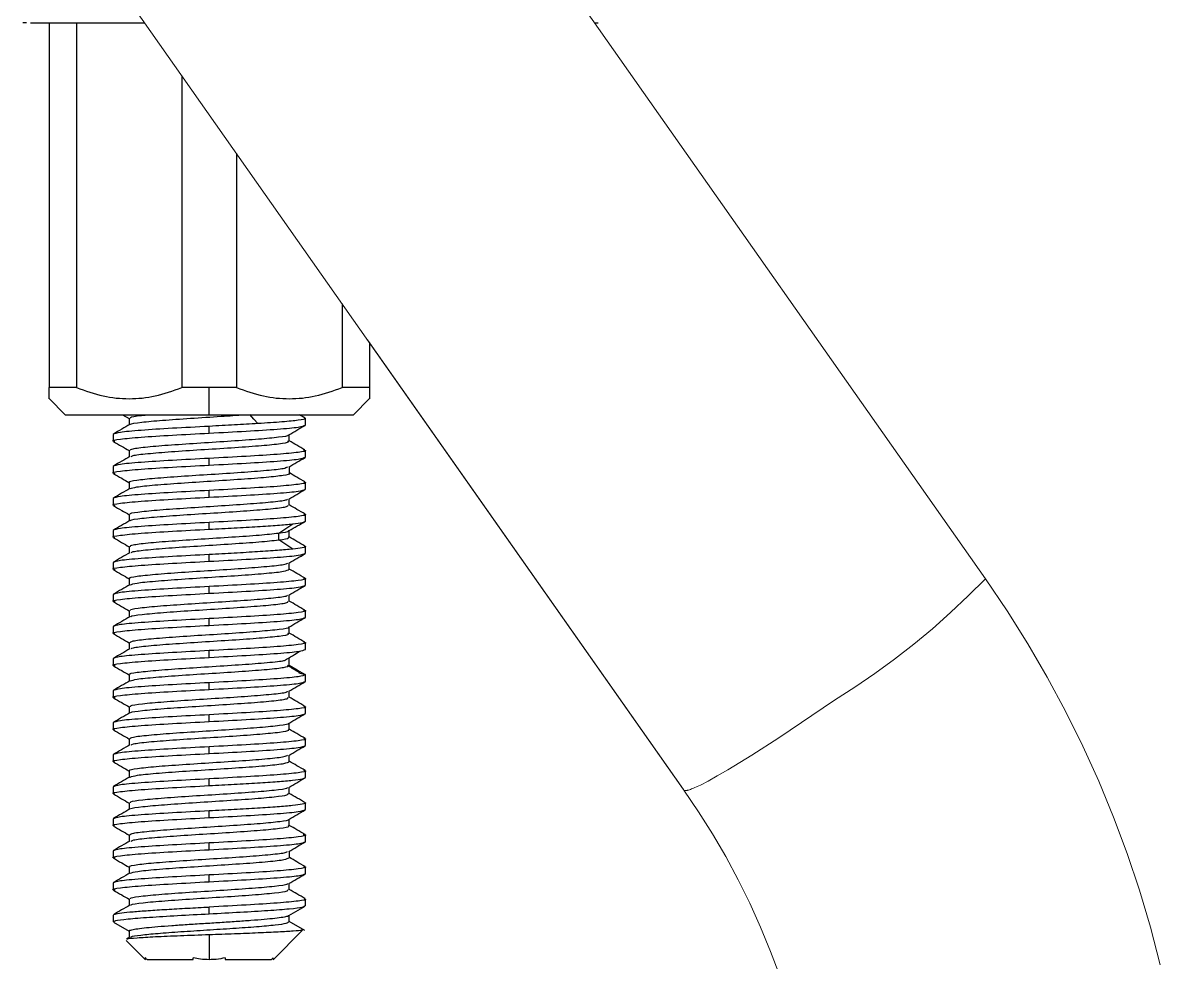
# Model space of a CAD drawing. Header units: millimetres. Extents: x 580 to 1174, y -1119 to -699.
# Drawn here: x 1001.36 to 1036.87, y -1021.8 to -992.49 of the extents above; entities that cross this region are included whole.
import ezdxf

# ---------------------------------------------------------------- set-up
doc = ezdxf.new("R2010")
doc.units = ezdxf.units.MM
doc.header["$LTSCALE"] = 0.1
doc.layers.get('0').update_dxf_attribs({"lineweight": 13})

msp = doc.modelspace()

# ---------------------------------------------------------------- linework, layer by layer
for p, q in [((1012.263, -982.597), (1031.412, -1009.841)), ((1002.849, -989.189), (1021.978, -1016.404)), ((1021.992, -1016.412), (1012.127, -1002.378)), ((1030.878, -1010.376), (1031.412, -1009.841)), ((1031.412, -1009.841), (1032.091, -1010.842)), ((1030.326, -1010.894), (1030.878, -1010.376)), ((1029.758, -1011.396), (1030.326, -1010.894)), ((1032.091, -1010.842), (1032.735, -1011.865)), ((1029.175, -1011.88), (1029.758, -1011.396)), ((1028.576, -1012.346), (1029.175, -1011.88)), ((1032.735, -1011.865), (1033.344, -1012.909)), ((1027.964, -1012.793), (1028.576, -1012.346)), ((1027.339, -1013.22), (1027.964, -1012.793)), ((1033.344, -1012.909), (1033.917, -1013.974)), ((1026.702, -1013.627), (1027.339, -1013.22)), ((1024.968, -1014.802), (1026.702, -1013.627)), ((1033.917, -1013.974), (1034.453, -1015.058)), ((1024.125, -1015.344), (1024.968, -1014.802)), ((1034.453, -1015.058), (1034.953, -1016.159)), ((1023.371, -1015.804), (1024.125, -1015.344)), ((1023.045, -1015.993), (1023.371, -1015.804)), ((1022.323, -1016.366), (1022.415, -1016.324)), ((1022.415, -1016.324), (1022.518, -1016.275)), ((1022.518, -1016.275), (1022.76, -1016.15)), ((1022.76, -1016.15), (1023.045, -1015.993)), ((1034.953, -1016.159), (1035.414, -1017.276)), ((1021.984, -1016.413), (1021.986, -1016.416)), ((1021.992, -1016.412), (1021.992, -1016.417)), ((1021.992, -1016.417), (1021.993, -1016.422)), ((1021.993, -1016.422), (1021.995, -1016.427)), ((1021.995, -1016.427), (1021.997, -1016.431)), ((1021.997, -1016.431), (1021.999, -1016.435)), ((1021.998, -1016.433), (1022.457, -1017.11)), ((1021.999, -1016.435), (1022.003, -1016.438)), ((1022.003, -1016.438), (1022.006, -1016.441)), ((1022.006, -1016.441), (1022.011, -1016.444)), ((1022.011, -1016.444), (1022.016, -1016.446)), ((1022.016, -1016.446), (1022.022, -1016.447)), ((1022.022, -1016.447), (1022.028, -1016.449)), ((1022.028, -1016.449), (1022.035, -1016.449)), ((1022.035, -1016.449), (1022.043, -1016.45)), ((1022.043, -1016.45), (1022.052, -1016.45)), ((1022.052, -1016.45), (1022.061, -1016.449)), ((1022.061, -1016.449), (1022.071, -1016.448)), ((1022.071, -1016.448), (1022.081, -1016.447)), ((1022.081, -1016.447), (1022.092, -1016.445)), ((1022.092, -1016.445), (1022.104, -1016.442)), ((1022.104, -1016.442), (1022.117, -1016.439)), ((1022.117, -1016.439), (1022.13, -1016.436)), ((1022.13, -1016.436), (1022.144, -1016.432)), ((1022.144, -1016.432), (1022.174, -1016.423)), ((1022.174, -1016.423), (1022.207, -1016.412)), ((1022.207, -1016.412), (1022.242, -1016.398)), ((1022.242, -1016.398), (1022.281, -1016.383)), ((1022.281, -1016.383), (1022.323, -1016.366)), ((1022.457, -1017.11), (1022.894, -1017.803)), ((1035.414, -1017.276), (1035.837, -1018.409)), ((1022.894, -1017.803), (1023.306, -1018.51)), ((1035.837, -1018.409), (1036.222, -1019.555)), ((1023.306, -1018.51), (1023.694, -1019.231)), ((1023.694, -1019.231), (1024.057, -1019.965)), ((1036.222, -1019.555), (1036.567, -1020.714)), ((1024.057, -1019.965), (1024.396, -1020.711)), ((1024.396, -1020.711), (1024.708, -1021.467)), ((1036.567, -1020.714), (1036.872, -1021.884)), ((1024.708, -1021.467), (1024.995, -1022.234))]:
    msp.add_line(p, q)
at = {"color": 7, "linetype": 'Continuous', "lineweight": 25}
for p, q in [((1001.479, -992.488), (1001.361, -992.488)), ((1001.599, -992.488), (1005.168, -992.488)), ((1002.184, -992.488), (1002.184, -1003.87)), ((1003.035, -992.488), (1003.035, -1003.87)), ((1019.215, -992.488), (1019.328, -992.488)), ((1006.332, -994.145), (1006.332, -1003.87)), ((1008.035, -996.568), (1008.035, -1003.87)), ((1011.332, -1001.258), (1011.332, -1003.87)), ((1012.184, -1002.47), (1012.184, -1003.87)), ((1003.035, -1003.87), (1002.184, -1003.87)), ((1007.184, -1003.87), (1006.332, -1003.87)), ((1007.184, -1004.72), (1007.184, -1003.87)), ((1008.035, -1003.87), (1007.184, -1003.87)), ((1012.184, -1003.87), (1011.332, -1003.87)), ((1002.181, -1004.217), (1002.684, -1004.72)), ((1011.684, -1004.72), (1012.186, -1004.217)), ((1002.684, -1004.72), (1007.184, -1004.72)), ((1004.479, -1004.72), (1004.685, -1004.84)), ((1004.685, -1004.83), (1004.685, -1005.034)), ((1007.184, -1004.72), (1011.684, -1004.72)), ((1010.182, -1004.824), (1010.003, -1004.72)), ((1010.184, -1005.043), (1010.184, -1004.832)), ((1007.184, -1005.293), (1007.184, -1005.082)), ((1004.184, -1005.332), (1004.184, -1005.543)), ((1009.683, -1005.544), (1009.683, -1005.34)), ((1004.684, -1005.83), (1004.684, -1006.034)), ((1010.184, -1006.043), (1010.184, -1005.832)), ((1004.184, -1006.332), (1004.184, -1006.543)), ((1007.184, -1006.293), (1007.184, -1006.082)), ((1009.684, -1006.544), (1009.684, -1006.34)), ((1004.684, -1006.831), (1004.684, -1007.035)), ((1007.184, -1007.293), (1007.184, -1007.082)), ((1010.184, -1007.043), (1010.184, -1006.832)), ((1004.184, -1007.332), (1004.184, -1007.543)), ((1009.683, -1007.545), (1009.683, -1007.341)), ((1004.685, -1007.831), (1004.685, -1008.035)), ((1007.184, -1008.293), (1007.184, -1008.082)), ((1010.184, -1008.043), (1010.184, -1007.832)), ((1004.184, -1008.332), (1004.184, -1008.543)), ((1009.355, -1008.625), (1009.355, -1008.414)), ((1009.681, -1008.548), (1009.681, -1008.336)), ((1004.684, -1008.831), (1004.684, -1009.035)), ((1010.184, -1009.043), (1010.184, -1008.832)), ((1007.184, -1009.293), (1007.184, -1009.082)), ((1004.184, -1009.332), (1004.184, -1009.543)), ((1009.683, -1009.545), (1009.683, -1009.341)), ((1004.685, -1009.831), (1004.685, -1010.035)), ((1010.184, -1010.043), (1010.184, -1009.832)), ((1007.184, -1010.293), (1007.184, -1010.082)), ((1004.184, -1010.332), (1004.184, -1010.543)), ((1009.681, -1010.545), (1009.681, -1010.341)), ((1004.687, -1010.831), (1004.687, -1011.035)), ((1010.184, -1011.043), (1010.184, -1010.832)), ((1004.184, -1011.332), (1004.184, -1011.543)), ((1007.184, -1011.293), (1007.184, -1011.082)), ((1009.681, -1011.545), (1009.681, -1011.341)), ((1004.687, -1011.83), (1004.687, -1012.034)), ((1010.184, -1012.043), (1010.184, -1011.832)), ((1004.184, -1012.332), (1004.184, -1012.543)), ((1007.184, -1012.293), (1007.184, -1012.082)), ((1009.681, -1012.542), (1009.681, -1012.331)), ((1009.984, -1012.778), (1010.184, -1012.831)), ((1004.687, -1012.831), (1004.687, -1013.034)), ((1007.184, -1013.293), (1007.184, -1013.082)), ((1010.184, -1013.043), (1010.184, -1012.832)), ((1004.184, -1013.332), (1004.184, -1013.543)), ((1009.681, -1013.544), (1009.681, -1013.341)), ((1004.687, -1013.83), (1004.687, -1014.034)), ((1010.184, -1014.043), (1010.184, -1013.832)), ((1007.184, -1014.293), (1007.184, -1014.082)), ((1004.184, -1014.332), (1004.184, -1014.543)), ((1009.681, -1014.544), (1009.681, -1014.34)), ((1004.686, -1014.83), (1004.686, -1015.034)), ((1010.184, -1015.043), (1010.184, -1014.832)), ((1007.184, -1015.293), (1007.184, -1015.082)), ((1004.184, -1015.332), (1004.184, -1015.543)), ((1009.683, -1015.544), (1009.683, -1015.34)), ((1004.684, -1015.83), (1004.684, -1016.034)), ((1010.184, -1016.043), (1010.184, -1015.832)), ((1004.184, -1016.332), (1004.184, -1016.543)), ((1007.184, -1016.293), (1007.184, -1016.082)), ((1009.681, -1016.541), (1009.681, -1016.34)), ((1004.685, -1016.83), (1004.685, -1017.034)), ((1010.184, -1017.043), (1010.184, -1016.832)), ((1004.184, -1017.332), (1004.184, -1017.543)), ((1007.184, -1017.293), (1007.184, -1017.082)), ((1009.683, -1017.544), (1009.683, -1017.34)), ((1004.684, -1017.83), (1004.684, -1018.035)), ((1007.184, -1018.293), (1007.184, -1018.082)), ((1010.184, -1018.043), (1010.184, -1017.832)), ((1004.184, -1018.332), (1004.184, -1018.543)), ((1009.684, -1018.545), (1009.684, -1018.34)), ((1004.684, -1018.831), (1004.684, -1019.035)), ((1007.184, -1019.293), (1007.184, -1019.082)), ((1010.184, -1019.043), (1010.184, -1018.832)), ((1004.184, -1019.332), (1004.184, -1019.543)), ((1009.683, -1019.545), (1009.683, -1019.341)), ((1004.685, -1019.831), (1004.685, -1020.035)), ((1010.184, -1020.043), (1010.184, -1019.832)), ((1007.184, -1020.293), (1007.184, -1020.082)), ((1009.665, -1020.349), (1010.173, -1020.053)), ((1004.184, -1020.332), (1004.184, -1020.543)), ((1004.191, -1020.554), (1004.684, -1020.84)), ((1009.68, -1020.544), (1009.68, -1020.34)), ((1010.171, -1020.818), (1009.68, -1020.533)), ((1004.684, -1020.831), (1004.684, -1021.035)), ((1007.184, -1020.949), (1007.184, -1021.726)), ((1009.178, -1021.726), (1010.098, -1020.806)), ((1004.588, -1021.124), (1005.19, -1021.726)), ((1004.7, -1021.025), (1004.601, -1021.083)), ((1005.184, -1021.661), (1005.184, -1021.719)), ((1009.184, -1021.719), (1009.181, -1021.663)), ((1005.246, -1021.72), (1006.684, -1021.72)), ((1007.684, -1021.72), (1009.122, -1021.72))]:
    msp.add_line(p, q, dxfattribs=at)
at = {"color": 7, "linetype": 'Continuous', "lineweight": 25, "flags": 128}
for points in [[(1008.705, -1004.998), (1008.578, -1004.854), (1008.451, -1004.71)], [(1009.356, -1008.413), (1009.574, -1008.269), (1009.791, -1008.124)], [(1009.791, -1008.915), (1009.574, -1008.771), (1009.357, -1008.626)], [(1010.183, -1012.832), (1009.933, -1012.688), (1009.683, -1012.543)]]:
    msp.add_lwpolyline(points, dxfattribs=at)
at = {"color": 7, "linetype": 'Continuous', "lineweight": 25}
for points, knots in [([(1002.184, -1004.22), (1002.184, -1004.22), (1002.184, -1004.246), (1002.184, -1004.151), (1002.184, -1003.966), (1002.184, -1003.87)], [0, 0, 0, 0, 0.00009, 0.483423, 1, 1, 1, 1]), ([(1003.035, -1003.87), (1003.313, -1003.97), (1003.849, -1004.163), (1004.684, -1004.247), (1005.518, -1004.163), (1006.055, -1003.97), (1006.332, -1003.87)], [0, 0, 0, 0, 0.2583565, 0.5000451, 0.7417112, 1, 1, 1, 1]), ([(1008.035, -1003.87), (1008.313, -1003.97), (1008.849, -1004.163), (1009.684, -1004.247), (1010.518, -1004.163), (1011.055, -1003.97), (1011.332, -1003.87)], [0, 0, 0, 0, 0.258356, 0.500045, 0.741711, 1, 1, 1, 1]), ([(1012.184, -1003.87), (1012.184, -1003.972), (1012.184, -1004.171), (1012.184, -1004.204), (1012.184, -1004.22)], [0, 0, 0, 0, 0.516713, 1, 1, 1, 1]), ([(1004.729, -1004.831), (1004.72, -1004.821), (1004.69, -1004.791), (1004.915, -1004.754), (1005.22, -1004.727), (1005.298, -1004.72)], [0, 0, 0, 0, 0.257906, 0.809805, 1, 1, 1, 1]), ([(1004.726, -1005.023), (1004.725, -1005.02), (1004.711, -1004.997), (1005.046, -1004.953), (1005.685, -1004.892), (1006.583, -1004.831), (1007.51, -1004.774), (1008.045, -1004.736), (1008.285, -1004.72)], [0, 0, 0, 0, 0.028755, 0.23044, 0.432252, 0.633864, 0.835732, 1, 1, 1, 1]), ([(1010.16, -1004.832), (1010.167, -1004.835), (1010.216, -1004.856), (1009.992, -1004.893), (1009.506, -1004.945), (1008.972, -1004.98), (1008.705, -1004.997)], [0, 0, 0, 0, 0.057768, 0.371846, 0.685923, 1, 1, 1, 1]), ([(1004.239, -1005.558), (1004.217, -1005.553), (1004.106, -1005.527), (1004.363, -1005.481), (1005.001, -1005.418), (1006.007, -1005.356), (1006.792, -1005.314), (1007.184, -1005.293)], [0, 0, 0, 0, 0.056902, 0.292677, 0.528451, 0.764226, 1, 1, 1, 1]), ([(1007.184, -1005.082), (1006.791, -1005.103), (1006.004, -1005.144), (1005.013, -1005.207), (1004.319, -1005.269), (1004.229, -1005.311), (1004.184, -1005.332)], [0, 0, 0, 0, 0.25, 0.5, 0.75, 1, 1, 1, 1]), ([(1004.705, -1005.023), (1004.62, -1005.072), (1004.45, -1005.171), (1004.28, -1005.269), (1004.195, -1005.318)], [0, 0, 0, 0, 0.49984, 1, 1, 1, 1]), ([(1008.705, -1004.997), (1008.465, -1005.011), (1007.986, -1005.04), (1007.451, -1005.068), (1007.184, -1005.082)], [0, 0, 0, 0, 0.5, 1, 1, 1, 1]), ([(1007.184, -1005.293), (1007.577, -1005.272), (1008.363, -1005.231), (1009.355, -1005.168), (1010.048, -1005.106), (1010.139, -1005.064), (1010.184, -1005.043)], [0, 0, 0, 0, 0.25, 0.5, 0.75, 1, 1, 1, 1]), ([(1009.665, -1005.35), (1009.75, -1005.301), (1009.92, -1005.202), (1010.09, -1005.103), (1010.175, -1005.054)], [0, 0, 0, 0, 0.49978, 1, 1, 1, 1]), ([(1004.192, -1005.555), (1004.277, -1005.604), (1004.441, -1005.699), (1004.605, -1005.794), (1004.684, -1005.84)], [0, 0, 0, 0, 0.518732, 1, 1, 1, 1]), ([(1004.713, -1005.83), (1004.725, -1005.814), (1004.753, -1005.777), (1005.222, -1005.72), (1005.973, -1005.659), (1006.912, -1005.598), (1007.886, -1005.536), (1008.766, -1005.475), (1009.38, -1005.414), (1009.678, -1005.372), (1009.657, -1005.35), (1009.655, -1005.348)], [0, 0, 0, 0, 0.101193, 0.228378, 0.355201, 0.482388, 0.609213, 0.736394, 0.863233, 0.990397, 1, 1, 1, 1]), ([(1004.75, -1006.024), (1004.76, -1006.014), (1004.791, -1005.983), (1005.229, -1005.933), (1005.973, -1005.871), (1006.912, -1005.81), (1007.886, -1005.749), (1008.762, -1005.688), (1009.388, -1005.626), (1009.692, -1005.578), (1009.65, -1005.55), (1009.639, -1005.543)], [0, 0, 0, 0, 0.0618851, 0.1894083, 0.3165676, 0.4440931, 0.5712552, 0.6987738, 0.8259499, 0.9534523, 1, 1, 1, 1]), ([(1010.172, -1005.818), (1010.087, -1005.769), (1009.924, -1005.674), (1009.761, -1005.58), (1009.683, -1005.534)], [0, 0, 0, 0, 0.520574, 1, 1, 1, 1]), ([(1004.704, -1006.023), (1004.619, -1006.072), (1004.45, -1006.171), (1004.279, -1006.269), (1004.194, -1006.319)], [0, 0, 0, 0, 0.4998154, 1, 1, 1, 1]), ([(1010.12, -1005.814), (1010.145, -1005.82), (1010.262, -1005.847), (1010.006, -1005.894), (1009.366, -1005.957), (1008.36, -1006.019), (1007.576, -1006.061), (1007.184, -1006.082)], [0, 0, 0, 0, 0.064998, 0.298748, 0.532499, 0.766249, 1, 1, 1, 1]), ([(1004.246, -1006.56), (1004.221, -1006.554), (1004.106, -1006.528), (1004.362, -1006.481), (1005.001, -1006.418), (1006.007, -1006.356), (1006.792, -1006.314), (1007.184, -1006.293)], [0, 0, 0, 0, 0.063381, 0.2975359, 0.5316906, 0.7658452, 1, 1, 1, 1]), ([(1007.184, -1006.082), (1006.791, -1006.103), (1006.004, -1006.144), (1005.013, -1006.207), (1004.319, -1006.269), (1004.229, -1006.311), (1004.184, -1006.332)], [0, 0, 0, 0, 0.25, 0.5, 0.75, 1, 1, 1, 1]), ([(1004.707, -1006.831), (1004.699, -1006.828), (1004.639, -1006.805), (1004.891, -1006.761), (1005.437, -1006.699), (1006.282, -1006.638), (1007.244, -1006.577), (1008.202, -1006.516), (1009.004, -1006.455), (1009.524, -1006.399), (1009.6, -1006.364), (1009.632, -1006.349)], [0, 0, 0, 0, 0.0196113, 0.146648, 0.2734771, 0.4004783, 0.5273498, 0.6543103, 0.7812267, 0.9081431, 1, 1, 1, 1]), ([(1007.184, -1006.293), (1007.577, -1006.272), (1008.363, -1006.231), (1009.355, -1006.168), (1010.048, -1006.106), (1010.139, -1006.064), (1010.184, -1006.043)], [0, 0, 0, 0, 0.25, 0.5, 0.75, 1, 1, 1, 1]), ([(1009.664, -1006.351), (1009.749, -1006.302), (1009.919, -1006.203), (1010.089, -1006.105), (1010.174, -1006.055)], [0, 0, 0, 0, 0.499789, 1, 1, 1, 1]), ([(1004.194, -1006.556), (1004.279, -1006.606), (1004.443, -1006.7), (1004.606, -1006.795), (1004.684, -1006.84)], [0, 0, 0, 0, 0.52117, 1, 1, 1, 1]), ([(1004.721, -1007.026), (1004.77, -1007.008), (1004.876, -1006.97), (1005.451, -1006.912), (1006.279, -1006.851), (1007.246, -1006.789), (1008.197, -1006.728), (1009.018, -1006.667), (1009.518, -1006.606), (1009.743, -1006.564), (1009.68, -1006.544), (1009.679, -1006.543)], [0, 0, 0, 0, 0.109129, 0.235818, 0.362678, 0.48941, 0.61623, 0.743007, 0.869783, 0.996603, 1, 1, 1, 1]), ([(1010.174, -1006.819), (1010.089, -1006.77), (1009.926, -1006.675), (1009.762, -1006.58), (1009.684, -1006.535)], [0, 0, 0, 0, 0.520258, 1, 1, 1, 1]), ([(1007.184, -1007.082), (1006.791, -1007.103), (1006.004, -1007.144), (1005.013, -1007.207), (1004.319, -1007.269), (1004.229, -1007.311), (1004.184, -1007.332)], [0, 0, 0, 0, 0.25, 0.5, 0.75, 1, 1, 1, 1]), ([(1004.702, -1007.024), (1004.617, -1007.074), (1004.447, -1007.172), (1004.277, -1007.271), (1004.192, -1007.32)], [0, 0, 0, 0, 0.499785, 1, 1, 1, 1]), ([(1010.124, -1006.816), (1010.148, -1006.821), (1010.261, -1006.847), (1010.005, -1006.894), (1009.366, -1006.957), (1008.36, -1007.019), (1007.576, -1007.061), (1007.184, -1007.082)], [0, 0, 0, 0, 0.061334, 0.296001, 0.530667, 0.765334, 1, 1, 1, 1]), ([(1007.184, -1007.293), (1007.577, -1007.272), (1008.363, -1007.231), (1009.355, -1007.168), (1010.048, -1007.106), (1010.139, -1007.064), (1010.184, -1007.043)], [0, 0, 0, 0, 0.25, 0.5, 0.75, 1, 1, 1, 1]), ([(1009.663, -1007.353), (1009.748, -1007.303), (1009.917, -1007.205), (1010.087, -1007.106), (1010.172, -1007.057)], [0, 0, 0, 0, 0.499826, 1, 1, 1, 1]), ([(1004.247, -1007.561), (1004.222, -1007.555), (1004.106, -1007.528), (1004.362, -1007.481), (1005.001, -1007.418), (1006.007, -1007.356), (1006.792, -1007.314), (1007.184, -1007.293)], [0, 0, 0, 0, 0.0652144, 0.2989108, 0.5326072, 0.7663035, 1, 1, 1, 1]), ([(1004.729, -1007.831), (1004.721, -1007.821), (1004.694, -1007.791), (1005.037, -1007.74), (1005.704, -1007.679), (1006.598, -1007.618), (1007.575, -1007.556), (1008.503, -1007.495), (1009.211, -1007.434), (1009.608, -1007.386), (1009.619, -1007.358), (1009.622, -1007.351)], [0, 0, 0, 0, 0.061866, 0.18946, 0.316843, 0.44447, 0.571819, 0.699471, 0.826796, 0.954463, 1, 1, 1, 1]), ([(1004.195, -1007.557), (1004.28, -1007.606), (1004.443, -1007.701), (1004.607, -1007.796), (1004.685, -1007.841)], [0, 0, 0, 0, 0.52044, 1, 1, 1, 1]), ([(1004.731, -1008.026), (1004.728, -1008.022), (1004.716, -1007.997), (1005.046, -1007.952), (1005.703, -1007.891), (1006.599, -1007.83), (1007.575, -1007.769), (1008.5, -1007.708), (1009.216, -1007.646), (1009.639, -1007.592), (1009.641, -1007.557), (1009.642, -1007.544)], [0, 0, 0, 0, 0.026057, 0.153011, 0.279754, 0.40674, 0.53345, 0.660461, 0.787147, 0.914173, 1, 1, 1, 1]), ([(1010.176, -1007.821), (1010.091, -1007.772), (1009.927, -1007.676), (1009.762, -1007.581), (1009.683, -1007.535)], [0, 0, 0, 0, 0.517881, 1, 1, 1, 1]), ([(1007.184, -1008.082), (1006.791, -1008.103), (1006.004, -1008.144), (1005.013, -1008.207), (1004.319, -1008.269), (1004.229, -1008.311), (1004.184, -1008.332)], [0, 0, 0, 0, 0.25, 0.5, 0.75, 1, 1, 1, 1]), ([(1004.702, -1008.025), (1004.617, -1008.075), (1004.447, -1008.173), (1004.277, -1008.272), (1004.192, -1008.321)], [0, 0, 0, 0, 0.499779, 1, 1, 1, 1]), ([(1010.13, -1007.817), (1010.151, -1007.822), (1010.261, -1007.848), (1010.004, -1007.894), (1009.367, -1007.957), (1008.36, -1008.019), (1007.576, -1008.061), (1007.184, -1008.082)], [0, 0, 0, 0, 0.055147, 0.29136, 0.527574, 0.763787, 1, 1, 1, 1]), ([(1007.184, -1008.293), (1007.447, -1008.279), (1007.975, -1008.251), (1008.708, -1008.209), (1009.348, -1008.167), (1009.644, -1008.139), (1009.792, -1008.125)], [0, 0, 0, 0, 0.25, 0.5, 0.75, 1, 1, 1, 1]), ([(1009.68, -1008.337), (1009.764, -1008.288), (1009.933, -1008.19), (1010.102, -1008.092), (1010.187, -1008.043)], [0, 0, 0, 0, 0.499956, 1, 1, 1, 1]), ([(1009.792, -1008.125), (1009.907, -1008.112), (1010.127, -1008.085), (1010.159, -1008.059), (1010.175, -1008.046)], [0, 0, 0, 0, 0.524183, 1, 1, 1, 1]), ([(1004.239, -1008.558), (1004.217, -1008.553), (1004.106, -1008.527), (1004.363, -1008.481), (1005.001, -1008.418), (1006.007, -1008.356), (1006.792, -1008.314), (1007.184, -1008.293)], [0, 0, 0, 0, 0.057062, 0.292797, 0.528531, 0.764265, 1, 1, 1, 1]), ([(1004.708, -1008.831), (1004.723, -1008.814), (1004.756, -1008.777), (1005.231, -1008.719), (1005.991, -1008.658), (1006.93, -1008.597), (1007.9, -1008.535), (1008.79, -1008.474), (1009.168, -1008.433), (1009.356, -1008.413)], [0, 0, 0, 0, 0.122305, 0.26863, 0.414907, 0.561278, 0.707503, 0.853913, 1, 1, 1, 1]), ([(1009.356, -1008.413), (1009.507, -1008.393), (1009.697, -1008.367), (1009.656, -1008.341), (1009.647, -1008.335)], [0, 0, 0, 0, 0.787052, 1, 1, 1, 1]), ([(1004.191, -1008.554), (1004.276, -1008.604), (1004.44, -1008.699), (1004.605, -1008.795), (1004.684, -1008.841)], [0, 0, 0, 0, 0.516369, 1, 1, 1, 1]), ([(1004.744, -1009.027), (1004.756, -1009.015), (1004.792, -1008.984), (1005.236, -1008.932), (1005.991, -1008.87), (1006.931, -1008.809), (1007.899, -1008.748), (1008.789, -1008.687), (1009.166, -1008.646), (1009.355, -1008.625)], [0, 0, 0, 0, 0.084732, 0.23732, 0.38986, 0.542496, 0.694981, 0.847659, 1, 1, 1, 1]), ([(1009.355, -1008.625), (1009.505, -1008.605), (1009.696, -1008.579), (1009.654, -1008.553), (1009.645, -1008.547)], [0, 0, 0, 0, 0.780115, 1, 1, 1, 1]), ([(1010.172, -1008.82), (1010.088, -1008.771), (1009.924, -1008.676), (1009.76, -1008.581), (1009.681, -1008.535)], [0, 0, 0, 0, 0.516941, 1, 1, 1, 1]), ([(1010.147, -1008.817), (1010.162, -1008.821), (1010.219, -1008.84), (1010.119, -1008.873), (1009.901, -1008.9), (1009.792, -1008.914)], [0, 0, 0, 0, 0.149099, 0.57455, 1, 1, 1, 1]), ([(1007.184, -1009.082), (1006.791, -1009.103), (1006.004, -1009.144), (1005.013, -1009.207), (1004.319, -1009.269), (1004.229, -1009.311), (1004.184, -1009.332)], [0, 0, 0, 0, 0.25, 0.5, 0.75, 1, 1, 1, 1]), ([(1004.7, -1009.026), (1004.616, -1009.075), (1004.446, -1009.174), (1004.276, -1009.272), (1004.191, -1009.321)], [0, 0, 0, 0, 0.499846, 1, 1, 1, 1]), ([(1009.792, -1008.914), (1009.644, -1008.928), (1009.348, -1008.956), (1008.708, -1008.998), (1007.975, -1009.04), (1007.447, -1009.068), (1007.184, -1009.082)], [0, 0, 0, 0, 0.25, 0.5, 0.75, 1, 1, 1, 1]), ([(1007.184, -1009.293), (1007.577, -1009.272), (1008.363, -1009.231), (1009.355, -1009.168), (1010.048, -1009.106), (1010.139, -1009.064), (1010.184, -1009.043)], [0, 0, 0, 0, 0.25, 0.5, 0.75, 1, 1, 1, 1]), ([(1009.667, -1009.35), (1009.752, -1009.301), (1009.921, -1009.203), (1010.091, -1009.104), (1010.176, -1009.055)], [0, 0, 0, 0, 0.499855, 1, 1, 1, 1]), ([(1004.241, -1009.559), (1004.218, -1009.554), (1004.106, -1009.528), (1004.363, -1009.481), (1005.001, -1009.418), (1006.007, -1009.356), (1006.792, -1009.314), (1007.184, -1009.293)], [0, 0, 0, 0, 0.058761, 0.29407, 0.52938, 0.76469, 1, 1, 1, 1]), ([(1004.192, -1009.555), (1004.277, -1009.604), (1004.442, -1009.7), (1004.606, -1009.795), (1004.685, -1009.841)], [0, 0, 0, 0, 0.51649, 1, 1, 1, 1]), ([(1004.711, -1009.831), (1004.702, -1009.828), (1004.645, -1009.804), (1004.893, -1009.76), (1005.454, -1009.698), (1006.297, -1009.637), (1007.262, -1009.576), (1008.22, -1009.515), (1009.015, -1009.453), (1009.532, -1009.398), (1009.603, -1009.363), (1009.632, -1009.348)], [0, 0, 0, 0, 0.0222305, 0.1490801, 0.2755879, 0.4024491, 0.5289483, 0.6558117, 0.7823137, 0.9091701, 1, 1, 1, 1]), ([(1004.72, -1010.026), (1004.77, -1010.008), (1004.877, -1009.97), (1005.467, -1009.911), (1006.295, -1009.85), (1007.263, -1009.788), (1008.218, -1009.727), (1009.017, -1009.666), (1009.57, -1009.605), (1009.645, -1009.564), (1009.681, -1009.544)], [0, 0, 0, 0, 0.112099, 0.238913, 0.366082, 0.492887, 0.620058, 0.746867, 0.874031, 1, 1, 1, 1]), ([(1010.174, -1009.821), (1010.089, -1009.771), (1009.926, -1009.676), (1009.762, -1009.581), (1009.683, -1009.535)], [0, 0, 0, 0, 0.517793, 1, 1, 1, 1]), ([(1010.128, -1009.817), (1010.15, -1009.822), (1010.261, -1009.848), (1010.004, -1009.894), (1009.366, -1009.957), (1008.36, -1010.019), (1007.576, -1010.061), (1007.184, -1010.082)], [0, 0, 0, 0, 0.057041, 0.292781, 0.52852, 0.76426, 1, 1, 1, 1]), ([(1004.241, -1010.559), (1004.218, -1010.554), (1004.106, -1010.528), (1004.363, -1010.481), (1005.001, -1010.418), (1006.007, -1010.356), (1006.792, -1010.314), (1007.184, -1010.293)], [0, 0, 0, 0, 0.058761, 0.294071, 0.529381, 0.76469, 1, 1, 1, 1]), ([(1007.184, -1010.082), (1006.791, -1010.103), (1006.004, -1010.144), (1005.013, -1010.207), (1004.319, -1010.269), (1004.229, -1010.311), (1004.184, -1010.332)], [0, 0, 0, 0, 0.25, 0.5, 0.75, 1, 1, 1, 1]), ([(1004.703, -1010.025), (1004.619, -1010.074), (1004.449, -1010.172), (1004.28, -1010.271), (1004.195, -1010.32)], [0, 0, 0, 0, 0.499861, 1, 1, 1, 1]), ([(1007.184, -1010.293), (1007.577, -1010.272), (1008.363, -1010.231), (1009.355, -1010.168), (1010.048, -1010.106), (1010.139, -1010.064), (1010.184, -1010.043)], [0, 0, 0, 0, 0.25, 0.5, 0.75, 1, 1, 1, 1]), ([(1009.665, -1010.351), (1009.75, -1010.301), (1009.92, -1010.203), (1010.09, -1010.104), (1010.174, -1010.055)], [0, 0, 0, 0, 0.499846, 1, 1, 1, 1]), ([(1004.194, -1010.555), (1004.279, -1010.604), (1004.443, -1010.7), (1004.607, -1010.795), (1004.687, -1010.841)], [0, 0, 0, 0, 0.516835, 1, 1, 1, 1]), ([(1004.73, -1010.831), (1004.721, -1010.821), (1004.696, -1010.79), (1005.047, -1010.739), (1005.718, -1010.678), (1006.616, -1010.616), (1007.593, -1010.555), (1008.52, -1010.494), (1009.22, -1010.433), (1009.617, -1010.384), (1009.624, -1010.356), (1009.625, -1010.349)], [0, 0, 0, 0, 0.064853, 0.191628, 0.318649, 0.445461, 0.572446, 0.699302, 0.826246, 0.953146, 1, 1, 1, 1]), ([(1004.733, -1011.025), (1004.731, -1011.021), (1004.721, -1010.996), (1005.056, -1010.951), (1005.718, -1010.89), (1006.617, -1010.829), (1007.593, -1010.768), (1008.518, -1010.706), (1009.224, -1010.645), (1009.645, -1010.591), (1009.641, -1010.557), (1009.64, -1010.544)], [0, 0, 0, 0, 0.026515, 0.15354, 0.28081, 0.407872, 0.535106, 0.662211, 0.789404, 0.916554, 1, 1, 1, 1]), ([(1010.172, -1010.82), (1010.087, -1010.771), (1009.924, -1010.676), (1009.76, -1010.581), (1009.681, -1010.535)], [0, 0, 0, 0, 0.518495, 1, 1, 1, 1]), ([(1010.126, -1010.816), (1010.149, -1010.821), (1010.261, -1010.847), (1010.005, -1010.894), (1009.366, -1010.957), (1008.36, -1011.019), (1007.576, -1011.061), (1007.184, -1011.082)], [0, 0, 0, 0, 0.059407, 0.294556, 0.529704, 0.764852, 1, 1, 1, 1]), ([(1004.239, -1011.558), (1004.217, -1011.553), (1004.106, -1011.527), (1004.363, -1011.481), (1005.001, -1011.418), (1006.007, -1011.356), (1006.792, -1011.314), (1007.184, -1011.293)], [0, 0, 0, 0, 0.05725, 0.292938, 0.528625, 0.764312, 1, 1, 1, 1]), ([(1007.184, -1011.082), (1006.791, -1011.103), (1006.004, -1011.144), (1005.013, -1011.207), (1004.319, -1011.269), (1004.229, -1011.311), (1004.184, -1011.332)], [0, 0, 0, 0, 0.25, 0.5, 0.75, 1, 1, 1, 1]), ([(1004.704, -1011.024), (1004.619, -1011.074), (1004.45, -1011.172), (1004.28, -1011.271), (1004.195, -1011.32)], [0, 0, 0, 0, 0.499855, 1, 1, 1, 1]), ([(1004.709, -1011.831), (1004.723, -1011.814), (1004.755, -1011.776), (1005.247, -1011.718), (1006.002, -1011.657), (1006.947, -1011.596), (1007.918, -1011.535), (1008.793, -1011.473), (1009.395, -1011.412), (1009.686, -1011.371), (1009.662, -1011.35), (1009.662, -1011.349)], [0, 0, 0, 0, 0.106859, 0.233837, 0.360985, 0.487922, 0.615103, 0.742006, 0.869211, 0.99609, 1, 1, 1, 1]), ([(1007.184, -1011.293), (1007.577, -1011.272), (1008.363, -1011.231), (1009.355, -1011.168), (1010.048, -1011.106), (1010.139, -1011.064), (1010.184, -1011.043)], [0, 0, 0, 0, 0.25, 0.5, 0.75, 1, 1, 1, 1]), ([(1009.664, -1011.351), (1009.749, -1011.301), (1009.919, -1011.203), (1010.088, -1011.104), (1010.173, -1011.055)], [0, 0, 0, 0, 0.499833, 1, 1, 1, 1]), ([(1004.194, -1011.554), (1004.279, -1011.604), (1004.443, -1011.699), (1004.608, -1011.795), (1004.687, -1011.841)], [0, 0, 0, 0, 0.517061, 1, 1, 1, 1]), ([(1004.748, -1012.025), (1004.76, -1012.014), (1004.794, -1011.982), (1005.253, -1011.93), (1006.002, -1011.869), (1006.947, -1011.808), (1007.919, -1011.747), (1008.789, -1011.685), (1009.404, -1011.625), (1009.697, -1011.577), (1009.652, -1011.55), (1009.641, -1011.543)], [0, 0, 0, 0, 0.0688748, 0.1959471, 0.3231903, 0.4502223, 0.5774976, 0.7044962, 0.8317961, 0.9587703, 1, 1, 1, 1]), ([(1010.172, -1011.82), (1010.087, -1011.771), (1009.923, -1011.676), (1009.76, -1011.58), (1009.681, -1011.534)], [0, 0, 0, 0, 0.517778, 1, 1, 1, 1]), ([(1004.704, -1012.024), (1004.62, -1012.073), (1004.45, -1012.172), (1004.28, -1012.27), (1004.195, -1012.32)], [0, 0, 0, 0, 0.499854, 1, 1, 1, 1]), ([(1010.126, -1011.816), (1010.149, -1011.821), (1010.261, -1011.847), (1010.005, -1011.894), (1009.366, -1011.957), (1008.36, -1012.019), (1007.576, -1012.061), (1007.184, -1012.082)], [0, 0, 0, 0, 0.059574, 0.294681, 0.529787, 0.764894, 1, 1, 1, 1]), ([(1007.184, -1012.293), (1007.578, -1012.272), (1008.367, -1012.23), (1009.36, -1012.168), (1010.053, -1012.105), (1010.14, -1012.063), (1010.184, -1012.042)], [0, 0, 0, 0, 0.25, 0.5, 0.75, 1, 1, 1, 1]), ([(1004.243, -1012.559), (1004.219, -1012.554), (1004.106, -1012.528), (1004.362, -1012.481), (1005.001, -1012.418), (1006.007, -1012.356), (1006.792, -1012.314), (1007.184, -1012.293)], [0, 0, 0, 0, 0.0604788, 0.2953591, 0.5302394, 0.7651196, 1, 1, 1, 1]), ([(1007.184, -1012.082), (1006.791, -1012.103), (1006.004, -1012.144), (1005.013, -1012.207), (1004.319, -1012.269), (1004.229, -1012.311), (1004.184, -1012.332)], [0, 0, 0, 0, 0.25, 0.5, 0.75, 1, 1, 1, 1]), ([(1004.712, -1012.831), (1004.704, -1012.827), (1004.649, -1012.803), (1004.898, -1012.758), (1005.47, -1012.697), (1006.314, -1012.636), (1007.279, -1012.575), (1008.243, -1012.514), (1009.008, -1012.452), (1009.459, -1012.41), (1009.519, -1012.387), (1009.523, -1012.386)], [0, 0, 0, 0, 0.02554, 0.162947, 0.300402, 0.43786, 0.575273, 0.712774, 0.850138, 0.987676, 1, 1, 1, 1]), ([(1009.537, -1012.387), (1009.617, -1012.338), (1009.779, -1012.24), (1009.941, -1012.142), (1010.022, -1012.093)], [0, 0, 0, 0, 0.499966, 1, 1, 1, 1]), ([(1004.195, -1012.555), (1004.28, -1012.605), (1004.444, -1012.7), (1004.608, -1012.795), (1004.687, -1012.841)], [0, 0, 0, 0, 0.517718, 1, 1, 1, 1]), ([(1004.717, -1013.026), (1004.769, -1013.008), (1004.88, -1012.969), (1005.482, -1012.91), (1006.311, -1012.848), (1007.281, -1012.787), (1008.236, -1012.726), (1009.026, -1012.665), (1009.582, -1012.604), (1009.648, -1012.563), (1009.681, -1012.542)], [0, 0, 0, 0, 0.114233, 0.2408, 0.36737, 0.493899, 0.620509, 0.746992, 0.873636, 1, 1, 1, 1]), ([(1010.016, -1012.781), (1009.936, -1012.732), (1009.804, -1012.653), (1009.673, -1012.573), (1009.623, -1012.543)], [0, 0, 0, 0, 0.616656, 1, 1, 1, 1]), ([(1007.184, -1013.082), (1006.791, -1013.103), (1006.004, -1013.144), (1005.013, -1013.207), (1004.319, -1013.269), (1004.229, -1013.311), (1004.184, -1013.332)], [0, 0, 0, 0, 0.25, 0.5, 0.75, 1, 1, 1, 1]), ([(1004.703, -1013.025), (1004.619, -1013.074), (1004.449, -1013.173), (1004.279, -1013.271), (1004.194, -1013.321)], [0, 0, 0, 0, 0.499822, 1, 1, 1, 1]), ([(1010.184, -1012.831), (1010.14, -1012.852), (1010.053, -1012.894), (1009.36, -1012.956), (1008.367, -1013.019), (1007.578, -1013.061), (1007.184, -1013.082)], [0, 0, 0, 0, 0.25, 0.5, 0.75, 1, 1, 1, 1]), ([(1007.184, -1013.293), (1007.577, -1013.272), (1008.363, -1013.231), (1009.355, -1013.168), (1010.048, -1013.106), (1010.139, -1013.064), (1010.184, -1013.043)], [0, 0, 0, 0, 0.25, 0.5, 0.75, 1, 1, 1, 1]), ([(1009.664, -1013.351), (1009.748, -1013.301), (1009.918, -1013.203), (1010.087, -1013.104), (1010.172, -1013.055)], [0, 0, 0, 0, 0.4998571, 1, 1, 1, 1]), ([(1004.241, -1013.559), (1004.218, -1013.554), (1004.106, -1013.528), (1004.363, -1013.481), (1005.001, -1013.418), (1006.007, -1013.356), (1006.792, -1013.314), (1007.184, -1013.293)], [0, 0, 0, 0, 0.058618, 0.293964, 0.529309, 0.764655, 1, 1, 1, 1]), ([(1004.73, -1013.83), (1004.721, -1013.82), (1004.697, -1013.789), (1005.061, -1013.738), (1005.731, -1013.677), (1006.635, -1013.615), (1007.611, -1013.554), (1008.534, -1013.493), (1009.233, -1013.432), (1009.619, -1013.384), (1009.624, -1013.356), (1009.626, -1013.349)], [0, 0, 0, 0, 0.065665, 0.192607, 0.319873, 0.446795, 0.574072, 0.700986, 0.828265, 0.955182, 1, 1, 1, 1]), ([(1004.195, -1013.555), (1004.28, -1013.604), (1004.444, -1013.699), (1004.608, -1013.795), (1004.687, -1013.84)], [0, 0, 0, 0, 0.517578, 1, 1, 1, 1]), ([(1004.733, -1014.025), (1004.732, -1014.02), (1004.722, -1013.995), (1005.07, -1013.95), (1005.73, -1013.889), (1006.636, -1013.828), (1007.611, -1013.767), (1008.531, -1013.705), (1009.238, -1013.644), (1009.647, -1013.59), (1009.642, -1013.556), (1009.64, -1013.543)], [0, 0, 0, 0, 0.028594, 0.155436, 0.282601, 0.409424, 0.536601, 0.663415, 0.790594, 0.917411, 1, 1, 1, 1]), ([(1010.127, -1013.816), (1010.15, -1013.822), (1010.261, -1013.848), (1010.005, -1013.894), (1009.366, -1013.957), (1008.36, -1014.019), (1007.576, -1014.061), (1007.184, -1014.082)], [0, 0, 0, 0, 0.058018, 0.293513, 0.529009, 0.764504, 1, 1, 1, 1]), ([(1010.173, -1013.82), (1010.088, -1013.771), (1009.924, -1013.676), (1009.76, -1013.58), (1009.681, -1013.534)], [0, 0, 0, 0, 0.516996, 1, 1, 1, 1]), ([(1007.184, -1014.082), (1006.791, -1014.103), (1006.004, -1014.144), (1005.013, -1014.207), (1004.319, -1014.269), (1004.229, -1014.311), (1004.184, -1014.332)], [0, 0, 0, 0, 0.25, 0.5, 0.75, 1, 1, 1, 1]), ([(1004.703, -1014.024), (1004.618, -1014.074), (1004.449, -1014.172), (1004.279, -1014.271), (1004.194, -1014.32)], [0, 0, 0, 0, 0.499837, 1, 1, 1, 1]), ([(1007.184, -1014.293), (1007.577, -1014.272), (1008.363, -1014.231), (1009.355, -1014.168), (1010.048, -1014.106), (1010.139, -1014.064), (1010.184, -1014.043)], [0, 0, 0, 0, 0.25, 0.5, 0.75, 1, 1, 1, 1]), ([(1009.664, -1014.35), (1009.748, -1014.301), (1009.918, -1014.203), (1010.087, -1014.104), (1010.172, -1014.055)], [0, 0, 0, 0, 0.499861, 1, 1, 1, 1]), ([(1004.24, -1014.559), (1004.218, -1014.553), (1004.106, -1014.528), (1004.363, -1014.481), (1005.001, -1014.418), (1006.007, -1014.356), (1006.792, -1014.314), (1007.184, -1014.293)], [0, 0, 0, 0, 0.058168, 0.293626, 0.529084, 0.764542, 1, 1, 1, 1]), ([(1004.194, -1014.555), (1004.279, -1014.604), (1004.443, -1014.699), (1004.607, -1014.794), (1004.686, -1014.84)], [0, 0, 0, 0, 0.518069, 1, 1, 1, 1]), ([(1004.707, -1014.83), (1004.724, -1014.813), (1004.761, -1014.775), (1005.258, -1014.717), (1006.019, -1014.656), (1006.964, -1014.595), (1007.936, -1014.533), (1008.806, -1014.472), (1009.405, -1014.411), (1009.688, -1014.37), (1009.664, -1014.349), (1009.664, -1014.349)], [0, 0, 0, 0, 0.1079333, 0.2352002, 0.3621934, 0.4894318, 0.6164622, 0.7436649, 0.8707379, 0.9978998, 1, 1, 1, 1]), ([(1004.746, -1015.025), (1004.76, -1015.014), (1004.799, -1014.982), (1005.264, -1014.929), (1006.018, -1014.868), (1006.965, -1014.807), (1007.937, -1014.746), (1008.802, -1014.685), (1009.415, -1014.623), (1009.699, -1014.576), (1009.653, -1014.549), (1009.642, -1014.543)], [0, 0, 0, 0, 0.0719157, 0.1988795, 0.3255704, 0.4525056, 0.5792336, 0.7061336, 0.8329041, 0.9597636, 1, 1, 1, 1]), ([(1010.174, -1014.82), (1010.089, -1014.771), (1009.925, -1014.675), (1009.761, -1014.58), (1009.681, -1014.534)], [0, 0, 0, 0, 0.516675, 1, 1, 1, 1]), ([(1010.127, -1014.816), (1010.149, -1014.821), (1010.261, -1014.847), (1010.005, -1014.894), (1009.366, -1014.957), (1008.36, -1015.019), (1007.576, -1015.061), (1007.184, -1015.082)], [0, 0, 0, 0, 0.058945, 0.294209, 0.529472, 0.764736, 1, 1, 1, 1]), ([(1007.184, -1015.082), (1006.791, -1015.103), (1006.004, -1015.144), (1005.013, -1015.207), (1004.319, -1015.269), (1004.229, -1015.311), (1004.184, -1015.332)], [0, 0, 0, 0, 0.25, 0.5, 0.75, 1, 1, 1, 1]), ([(1004.702, -1015.024), (1004.617, -1015.074), (1004.447, -1015.172), (1004.277, -1015.271), (1004.192, -1015.32)], [0, 0, 0, 0, 0.499854, 1, 1, 1, 1]), ([(1007.184, -1015.293), (1007.577, -1015.272), (1008.363, -1015.231), (1009.355, -1015.168), (1010.048, -1015.106), (1010.139, -1015.064), (1010.184, -1015.043)], [0, 0, 0, 0, 0.25, 0.5, 0.75, 1, 1, 1, 1]), ([(1009.666, -1015.35), (1009.75, -1015.301), (1009.92, -1015.202), (1010.09, -1015.104), (1010.175, -1015.054)], [0, 0, 0, 0, 0.499851, 1, 1, 1, 1]), ([(1004.236, -1015.557), (1004.216, -1015.553), (1004.107, -1015.527), (1004.364, -1015.481), (1005.001, -1015.418), (1006.007, -1015.356), (1006.792, -1015.314), (1007.184, -1015.293)], [0, 0, 0, 0, 0.054029, 0.290522, 0.527015, 0.763507, 1, 1, 1, 1]), ([(1004.191, -1015.554), (1004.276, -1015.603), (1004.44, -1015.698), (1004.605, -1015.794), (1004.684, -1015.84)], [0, 0, 0, 0, 0.51638, 1, 1, 1, 1]), ([(1004.711, -1015.83), (1004.702, -1015.826), (1004.646, -1015.802), (1004.913, -1015.757), (1005.476, -1015.696), (1006.331, -1015.635), (1007.296, -1015.574), (1008.25, -1015.512), (1009.039, -1015.451), (1009.542, -1015.396), (1009.605, -1015.362), (1009.631, -1015.348)], [0, 0, 0, 0, 0.0239906, 0.1508188, 0.2777364, 0.4045211, 0.5314763, 0.6582207, 0.7852079, 0.9119189, 1, 1, 1, 1]), ([(1004.711, -1016.026), (1004.769, -1016.007), (1004.89, -1015.968), (1005.489, -1015.909), (1006.329, -1015.847), (1007.297, -1015.786), (1008.248, -1015.725), (1009.041, -1015.664), (1009.581, -1015.603), (1009.647, -1015.562), (1009.679, -1015.542)], [0, 0, 0, 0, 0.1166202, 0.2431975, 0.3696424, 0.4962573, 0.6226619, 0.7493088, 0.8756802, 1, 1, 1, 1]), ([(1010.176, -1015.82), (1010.091, -1015.771), (1009.927, -1015.676), (1009.762, -1015.58), (1009.683, -1015.534)], [0, 0, 0, 0, 0.516474, 1, 1, 1, 1]), ([(1010.127, -1015.816), (1010.149, -1015.822), (1010.261, -1015.848), (1010.005, -1015.894), (1009.366, -1015.957), (1008.36, -1016.019), (1007.576, -1016.061), (1007.184, -1016.082)], [0, 0, 0, 0, 0.058413, 0.2938098, 0.5292066, 0.7646032, 1, 1, 1, 1]), ([(1004.236, -1016.558), (1004.216, -1016.553), (1004.107, -1016.527), (1004.363, -1016.481), (1005.001, -1016.418), (1006.007, -1016.356), (1006.792, -1016.314), (1007.184, -1016.293)], [0, 0, 0, 0, 0.054417, 0.2908128, 0.5272085, 0.7636042, 1, 1, 1, 1]), ([(1007.184, -1016.082), (1006.791, -1016.103), (1006.004, -1016.144), (1005.013, -1016.207), (1004.319, -1016.269), (1004.229, -1016.311), (1004.184, -1016.332)], [0, 0, 0, 0, 0.25, 0.5, 0.75, 1, 1, 1, 1]), ([(1004.7, -1016.025), (1004.615, -1016.074), (1004.446, -1016.173), (1004.276, -1016.271), (1004.191, -1016.321)], [0, 0, 0, 0, 0.499852, 1, 1, 1, 1]), ([(1007.184, -1016.293), (1007.446, -1016.279), (1007.97, -1016.251), (1008.703, -1016.21), (1009.333, -1016.168), (1009.812, -1016.126), (1010.125, -1016.085), (1010.164, -1016.057), (1010.183, -1016.043)], [0, 0, 0, 0, 0.166929, 0.333857, 0.500786, 0.667715, 0.834643, 1, 1, 1, 1]), ([(1009.665, -1016.349), (1009.75, -1016.3), (1009.919, -1016.202), (1010.088, -1016.104), (1010.173, -1016.055)], [0, 0, 0, 0, 0.499899, 1, 1, 1, 1]), ([(1004.192, -1016.554), (1004.277, -1016.603), (1004.442, -1016.698), (1004.606, -1016.794), (1004.685, -1016.84)], [0, 0, 0, 0, 0.51747, 1, 1, 1, 1]), ([(1004.729, -1016.831), (1004.721, -1016.82), (1004.698, -1016.788), (1005.072, -1016.737), (1005.744, -1016.675), (1006.653, -1016.614), (1007.63, -1016.553), (1008.547, -1016.492), (1009.248, -1016.431), (1009.622, -1016.382), (1009.626, -1016.355), (1009.627, -1016.348)], [0, 0, 0, 0, 0.06832, 0.195079, 0.321748, 0.448462, 0.575178, 0.701853, 0.828609, 0.955239, 1, 1, 1, 1]), ([(1004.735, -1017.023), (1004.734, -1017.019), (1004.727, -1016.994), (1005.083, -1016.949), (1005.743, -1016.888), (1006.654, -1016.827), (1007.63, -1016.765), (1008.544, -1016.704), (1009.253, -1016.643), (1009.655, -1016.587), (1009.647, -1016.553), (1009.644, -1016.538)], [0, 0, 0, 0, 0.026836, 0.153009, 0.279093, 0.405221, 0.531352, 0.657442, 0.783612, 0.909657, 1, 1, 1, 1]), ([(1010.187, -1016.832), (1010.102, -1016.783), (1009.933, -1016.684), (1009.764, -1016.586), (1009.679, -1016.537)], [0, 0, 0, 0, 0.500042, 1, 1, 1, 1]), ([(1004.705, -1017.023), (1004.62, -1017.072), (1004.45, -1017.17), (1004.28, -1017.269), (1004.195, -1017.318)], [0, 0, 0, 0, 0.499838, 1, 1, 1, 1]), ([(1010.175, -1016.828), (1010.178, -1016.829), (1010.218, -1016.844), (1010.103, -1016.873), (1009.818, -1016.915), (1009.331, -1016.957), (1008.703, -1016.998), (1007.97, -1017.04), (1007.446, -1017.068), (1007.184, -1017.082)], [0, 0, 0, 0, 0.013156, 0.17763, 0.342104, 0.506578, 0.671052, 0.835526, 1, 1, 1, 1]), ([(1007.184, -1017.293), (1007.577, -1017.272), (1008.363, -1017.231), (1009.355, -1017.168), (1010.048, -1017.106), (1010.139, -1017.064), (1010.184, -1017.043)], [0, 0, 0, 0, 0.25, 0.5, 0.75, 1, 1, 1, 1]), ([(1004.24, -1017.559), (1004.218, -1017.553), (1004.106, -1017.527), (1004.363, -1017.481), (1005.001, -1017.418), (1006.007, -1017.356), (1006.792, -1017.314), (1007.184, -1017.293)], [0, 0, 0, 0, 0.058045, 0.293534, 0.529023, 0.764511, 1, 1, 1, 1]), ([(1007.184, -1017.082), (1006.791, -1017.103), (1006.004, -1017.144), (1005.013, -1017.207), (1004.319, -1017.269), (1004.229, -1017.311), (1004.184, -1017.332)], [0, 0, 0, 0, 0.25, 0.5, 0.75, 1, 1, 1, 1]), ([(1004.703, -1017.83), (1004.724, -1017.812), (1004.769, -1017.774), (1005.266, -1017.716), (1006.037, -1017.654), (1006.982, -1017.594), (1007.953, -1017.532), (1008.823, -1017.471), (1009.409, -1017.41), (1009.694, -1017.369), (1009.668, -1017.348), (1009.668, -1017.348)], [0, 0, 0, 0, 0.110475, 0.237623, 0.364469, 0.491638, 0.618464, 0.745644, 0.872462, 0.999645, 1, 1, 1, 1]), ([(1009.665, -1017.35), (1009.75, -1017.301), (1009.92, -1017.202), (1010.09, -1017.104), (1010.175, -1017.054)], [0, 0, 0, 0, 0.499779, 1, 1, 1, 1]), ([(1004.192, -1017.555), (1004.278, -1017.604), (1004.441, -1017.699), (1004.605, -1017.794), (1004.684, -1017.84)], [0, 0, 0, 0, 0.519158, 1, 1, 1, 1]), ([(1004.748, -1018.024), (1004.765, -1018.012), (1004.81, -1017.98), (1005.272, -1017.928), (1006.037, -1017.867), (1006.983, -1017.806), (1007.953, -1017.744), (1008.819, -1017.684), (1009.419, -1017.622), (1009.704, -1017.575), (1009.655, -1017.549), (1009.644, -1017.543)], [0, 0, 0, 0, 0.071621, 0.1989763, 0.3260286, 0.4534045, 0.5804373, 0.7078249, 0.8348491, 0.962239, 1, 1, 1, 1]), ([(1010.173, -1017.818), (1010.088, -1017.769), (1009.924, -1017.674), (1009.761, -1017.58), (1009.683, -1017.534)], [0, 0, 0, 0, 0.520916, 1, 1, 1, 1]), ([(1007.184, -1018.082), (1006.791, -1018.103), (1006.004, -1018.144), (1005.013, -1018.207), (1004.319, -1018.269), (1004.229, -1018.311), (1004.184, -1018.332)], [0, 0, 0, 0, 0.25, 0.5, 0.75, 1, 1, 1, 1]), ([(1004.704, -1018.023), (1004.619, -1018.072), (1004.449, -1018.171), (1004.279, -1018.27), (1004.194, -1018.319)], [0, 0, 0, 0, 0.499804, 1, 1, 1, 1]), ([(1010.12, -1017.815), (1010.146, -1017.82), (1010.262, -1017.847), (1010.006, -1017.894), (1009.366, -1017.957), (1008.36, -1018.019), (1007.576, -1018.061), (1007.184, -1018.082)], [0, 0, 0, 0, 0.064801, 0.2986, 0.5324, 0.7662, 1, 1, 1, 1]), ([(1007.184, -1018.293), (1007.577, -1018.272), (1008.363, -1018.231), (1009.355, -1018.168), (1010.048, -1018.106), (1010.139, -1018.064), (1010.184, -1018.043)], [0, 0, 0, 0, 0.25, 0.5, 0.75, 1, 1, 1, 1]), ([(1009.664, -1018.352), (1009.749, -1018.302), (1009.919, -1018.204), (1010.089, -1018.105), (1010.174, -1018.056)], [0, 0, 0, 0, 0.499798, 1, 1, 1, 1]), ([(1004.246, -1018.56), (1004.222, -1018.555), (1004.106, -1018.528), (1004.362, -1018.481), (1005.001, -1018.418), (1006.007, -1018.356), (1006.792, -1018.314), (1007.184, -1018.293)], [0, 0, 0, 0, 0.064279, 0.298209, 0.532139, 0.76607, 1, 1, 1, 1]), ([(1004.715, -1018.831), (1004.705, -1018.827), (1004.65, -1018.802), (1004.918, -1018.756), (1005.492, -1018.695), (1006.348, -1018.634), (1007.314, -1018.573), (1008.267, -1018.511), (1009.052, -1018.45), (1009.542, -1018.396), (1009.602, -1018.363), (1009.625, -1018.35)], [0, 0, 0, 0, 0.02885, 0.156072, 0.282971, 0.410173, 0.537101, 0.664274, 0.791239, 0.918377, 1, 1, 1, 1]), ([(1004.195, -1018.557), (1004.28, -1018.606), (1004.443, -1018.7), (1004.606, -1018.795), (1004.684, -1018.841)], [0, 0, 0, 0, 0.52115, 1, 1, 1, 1]), ([(1004.71, -1019.026), (1004.77, -1019.007), (1004.894, -1018.967), (1005.503, -1018.907), (1006.346, -1018.846), (1007.315, -1018.785), (1008.265, -1018.724), (1009.054, -1018.663), (1009.581, -1018.603), (1009.644, -1018.563), (1009.674, -1018.543)], [0, 0, 0, 0, 0.119169, 0.245806, 0.372745, 0.499411, 0.626322, 0.753025, 0.8799, 1, 1, 1, 1]), ([(1010.126, -1018.816), (1010.149, -1018.821), (1010.261, -1018.847), (1010.005, -1018.894), (1009.366, -1018.957), (1008.36, -1019.019), (1007.576, -1019.061), (1007.184, -1019.082)], [0, 0, 0, 0, 0.059562, 0.294671, 0.529781, 0.76489, 1, 1, 1, 1]), ([(1010.175, -1018.82), (1010.09, -1018.77), (1009.926, -1018.676), (1009.762, -1018.581), (1009.684, -1018.535)], [0, 0, 0, 0, 0.519689, 1, 1, 1, 1]), ([(1007.184, -1019.082), (1006.791, -1019.103), (1006.004, -1019.144), (1005.013, -1019.207), (1004.319, -1019.269), (1004.229, -1019.311), (1004.184, -1019.332)], [0, 0, 0, 0, 0.25, 0.5, 0.75, 1, 1, 1, 1]), ([(1004.702, -1019.025), (1004.617, -1019.074), (1004.447, -1019.173), (1004.277, -1019.271), (1004.192, -1019.321)], [0, 0, 0, 0, 0.499784, 1, 1, 1, 1]), ([(1007.184, -1019.293), (1007.577, -1019.272), (1008.363, -1019.231), (1009.355, -1019.168), (1010.048, -1019.106), (1010.139, -1019.064), (1010.184, -1019.043)], [0, 0, 0, 0, 0.25, 0.5, 0.75, 1, 1, 1, 1]), ([(1009.663, -1019.353), (1009.748, -1019.303), (1009.917, -1019.205), (1010.087, -1019.106), (1010.172, -1019.057)], [0, 0, 0, 0, 0.499834, 1, 1, 1, 1]), ([(1004.247, -1019.561), (1004.222, -1019.555), (1004.106, -1019.528), (1004.362, -1019.481), (1005.001, -1019.418), (1006.007, -1019.356), (1006.792, -1019.314), (1007.184, -1019.293)], [0, 0, 0, 0, 0.0648621, 0.2986466, 0.5324311, 0.7662155, 1, 1, 1, 1]), ([(1004.729, -1019.831), (1004.723, -1019.819), (1004.707, -1019.788), (1005.074, -1019.736), (1005.763, -1019.674), (1006.667, -1019.613), (1007.645, -1019.552), (1008.565, -1019.491), (1009.249, -1019.429), (1009.626, -1019.383), (1009.627, -1019.357), (1009.627, -1019.351)], [0, 0, 0, 0, 0.071221, 0.198727, 0.326189, 0.45374, 0.581158, 0.708747, 0.836124, 0.963746, 1, 1, 1, 1]), ([(1004.195, -1019.557), (1004.28, -1019.606), (1004.444, -1019.701), (1004.607, -1019.796), (1004.685, -1019.841)], [0, 0, 0, 0, 0.51997, 1, 1, 1, 1]), ([(1004.737, -1020.026), (1004.736, -1020.02), (1004.732, -1019.994), (1005.082, -1019.948), (1005.762, -1019.887), (1006.668, -1019.825), (1007.645, -1019.764), (1008.562, -1019.703), (1009.255, -1019.642), (1009.654, -1019.589), (1009.642, -1019.556), (1009.638, -1019.543)], [0, 0, 0, 0, 0.035266, 0.162071, 0.288832, 0.415682, 0.542399, 0.669286, 0.795963, 0.922883, 1, 1, 1, 1]), ([(1010.131, -1019.817), (1010.151, -1019.822), (1010.261, -1019.848), (1010.004, -1019.894), (1009.367, -1019.957), (1008.36, -1020.019), (1007.576, -1020.061), (1007.184, -1020.082)], [0, 0, 0, 0, 0.0546434, 0.2909826, 0.5273218, 0.7636608, 1, 1, 1, 1]), ([(1010.176, -1019.821), (1010.091, -1019.772), (1009.926, -1019.677), (1009.762, -1019.581), (1009.683, -1019.535)], [0, 0, 0, 0, 0.517651, 1, 1, 1, 1]), ([(1004.702, -1020.025), (1004.617, -1020.075), (1004.447, -1020.173), (1004.277, -1020.272), (1004.192, -1020.321)], [0, 0, 0, 0, 0.499783, 1, 1, 1, 1]), ([(1004.215, -1020.318), (1004.22, -1020.312), (1004.237, -1020.294), (1004.433, -1020.264), (1004.782, -1020.228), (1005.265, -1020.191), (1005.846, -1020.155), (1006.497, -1020.118), (1006.955, -1020.094), (1007.184, -1020.082)], [0, 0, 0, 0, 0.073412, 0.227843, 0.382274, 0.536706, 0.691137, 0.845569, 1, 1, 1, 1]), ([(1007.184, -1020.293), (1007.511, -1020.276), (1008.166, -1020.241), (1009.046, -1020.189), (1009.718, -1020.137), (1010.127, -1020.088), (1010.149, -1020.057), (1010.158, -1020.043)], [0, 0, 0, 0, 0.208428, 0.416855, 0.625283, 0.833711, 1, 1, 1, 1]), ([(1004.22, -1020.543), (1004.221, -1020.531), (1004.224, -1020.501), (1004.611, -1020.453), (1005.283, -1020.4), (1006.179, -1020.347), (1006.849, -1020.311), (1007.184, -1020.293)], [0, 0, 0, 0, 0.146861, 0.360146, 0.573431, 0.786715, 1, 1, 1, 1]), ([(1004.693, -1020.832), (1004.69, -1020.829), (1004.674, -1020.815), (1004.755, -1020.791), (1004.932, -1020.758), (1005.211, -1020.725), (1005.571, -1020.692), (1006.005, -1020.659), (1006.489, -1020.626), (1007.001, -1020.593), (1007.521, -1020.56), (1008.026, -1020.527), (1008.494, -1020.494), (1008.908, -1020.461), (1009.252, -1020.428), (1009.498, -1020.395), (1009.634, -1020.368), (1009.65, -1020.352), (1009.656, -1020.347)], [0, 0, 0, 0, 0.015893, 0.083806, 0.151909, 0.21999, 0.287867, 0.355743, 0.423824, 0.491928, 0.559841, 0.627698, 0.695757, 0.763876, 0.831819, 0.899653, 0.967679, 1, 1, 1, 1]), ([(1004.729, -1021.027), (1004.73, -1021.021), (1004.735, -1020.997), (1005.025, -1020.956), (1005.552, -1020.903), (1006.285, -1020.851), (1007.105, -1020.798), (1007.938, -1020.745), (1008.685, -1020.693), (1009.271, -1020.64), (1009.626, -1020.59), (1009.651, -1020.558), (1009.662, -1020.543)], [0, 0, 0, 0, 0.036794, 0.145958, 0.254849, 0.363744, 0.472907, 0.581653, 0.690759, 0.799761, 0.908558, 1, 1, 1, 1]), ([(1007.184, -1020.949), (1006.878, -1020.961), (1006.269, -1020.983), (1005.472, -1021.017), (1004.9, -1021.051), (1004.601, -1021.078), (1004.608, -1021.093), (1004.61, -1021.098)], [0, 0, 0, 0, 0.232469, 0.46209, 0.688866, 0.912794, 1, 1, 1, 1]), ([(1010.083, -1020.791), (1010.083, -1020.796), (1010.084, -1020.81), (1009.831, -1020.834), (1009.368, -1020.863), (1008.728, -1020.892), (1007.981, -1020.921), (1007.448, -1020.94), (1007.184, -1020.949)], [0, 0, 0, 0, 0.097077, 0.281298, 0.463701, 0.644286, 0.823052, 1, 1, 1, 1]), ([(1005.184, -1021.661), (1005.195, -1021.672), (1005.216, -1021.691), (1005.237, -1021.711), (1005.246, -1021.72)], [0, 0, 0, 0, 0.561267, 1, 1, 1, 1]), ([(1009.122, -1021.72), (1009.133, -1021.709), (1009.152, -1021.691), (1009.172, -1021.672), (1009.181, -1021.663)], [0, 0, 0, 0, 0.558777, 1, 1, 1, 1]), ([(1006.684, -1021.72), (1006.684, -1021.71), (1006.685, -1021.693), (1006.686, -1021.675), (1006.686, -1021.668)], [0, 0, 0, 0, 0.558871, 1, 1, 1, 1]), ([(1007.184, -1021.726), (1007.091, -1021.723), (1006.924, -1021.717), (1006.76, -1021.683), (1006.686, -1021.668)], [0, 0, 0, 0, 0.554017, 1, 1, 1, 1]), ([(1007.681, -1021.668), (1007.588, -1021.686), (1007.424, -1021.719), (1007.256, -1021.724), (1007.184, -1021.726)], [0, 0, 0, 0, 0.565503, 1, 1, 1, 1]), ([(1007.681, -1021.668), (1007.682, -1021.678), (1007.682, -1021.695), (1007.683, -1021.712), (1007.684, -1021.72)], [0, 0, 0, 0, 0.561129, 1, 1, 1, 1])]:
    msp.add_open_spline(points, degree=3, knots=knots, dxfattribs=at)

doc.saveas('drawing.dxf')
